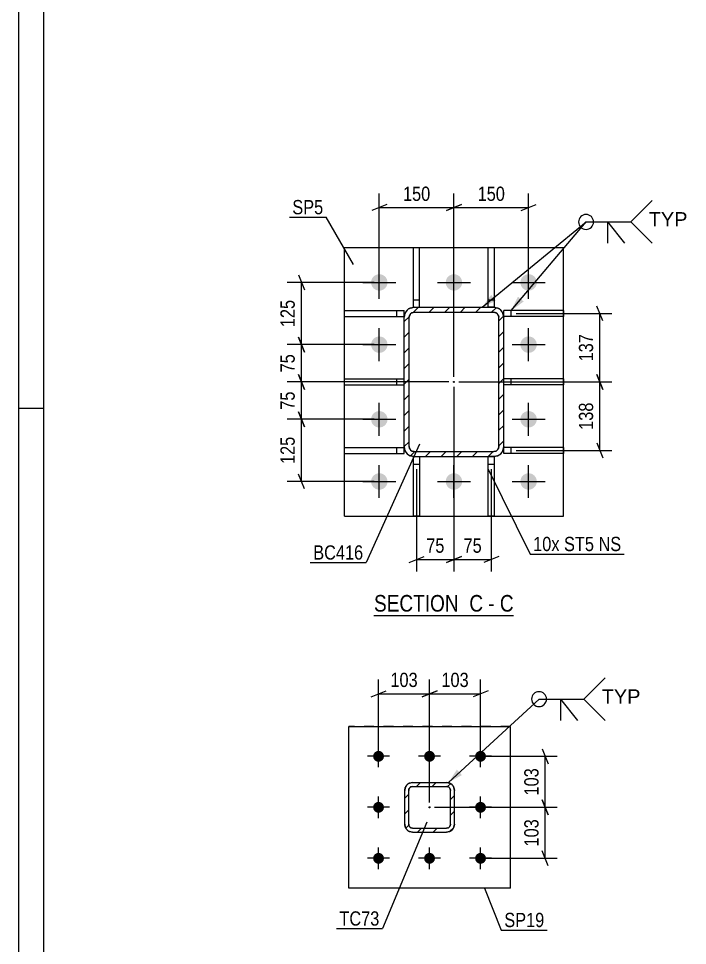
# Model space of a CAD drawing. Header units: millimetres. Extents: x 0 to 1189, y 0 to 841.
# Drawn here: x 0 to 134.4, y 190.1 to 376.4 of the extents above; entities that cross this region are included whole.
import ezdxf

# ---------------------------------------------------------------- set-up
doc = ezdxf.new("R2010")
doc.units = ezdxf.units.MM
doc.linetypes.add('DXK_LINE_DOT2', pattern=[3.9198, 1.9599, -1.9599])
doc.linetypes.add('DXK_LINE_DOT3', pattern=[5.9187, 2.979, -0.9799, 0.9799, -0.9799])
doc.styles.add('Arial', font='ARIAL.TTF', dxfattribs={"height": 0.2})
doc.styles.add('Arial Narrow', font='ARIALN.TTF', dxfattribs={"height": 0.2})

# ---------------------------------------------------------------- blocks, each defined once
blk = doc.blocks.new('Unknown-761554296-1134')
at = {"color": 5, "linetype": 'Continuous'}
for p, q in [((0, 841), (0, 0)), ((5, 836), (5, 5)), ((5, 298), (0, 298))]:
    blk.add_line(p, q, dxfattribs=at)
blk = doc.blocks.new('Unknown-761554296-14 - 1249')
at = {"color": 6, "linetype": 'Continuous'}
blk.add_line((71.43, 256.44), (99.5, 256.44), dxfattribs=at)
at = {"color": 0, "linetype": 'Continuous'}
for points in [[(89.54, 257.19), (89.54, 260.69), (71.43, 260.69), (71.43, 257.19)], [(93.35, 257.19), (93.35, 260.69), (90.59, 260.69), (90.59, 257.19)], [(95.68, 257.19), (95.68, 260.69), (94.4, 260.69), (94.4, 257.19)], [(99.5, 257.19), (99.5, 260.69), (96.73, 260.69), (96.73, 257.19)]]:
    blk.add_wipeout(points, dxfattribs=at)
at = {"color": 7, "linetype": 'Continuous', "style": 'Arial Narrow'}
for s, p in [('SECTION ', (71.43, 257.19)), ('C', (90.59, 257.19)), ('C', (96.73, 257.19)), ('-', (94.4, 257.19))]:
    blk.add_text(s, height=3.34, dxfattribs=at).set_placement(p)
blk = doc.blocks.new('Part-761554296-1297 - 1249')
at = {"color": 2, "linetype": 'Continuous'}
for p, q in [((94.4, 318.34), (94.4, 330.34)), ((94.4, 330.34), (95.6, 330.34)), ((95.6, 330.34), (95.6, 318.34)), ((95.6, 318.34), (95.51, 318.34))]:
    blk.add_line(p, q, dxfattribs=at)
at = {"color": 7, "linetype": 'DXK_LINE_DOT2'}
for p, q in [((94.4, 319.84), (95.6, 319.84)), ((95.6, 318.34), (94.4, 318.34))]:
    blk.add_line(p, q, dxfattribs=at)
blk = doc.blocks.new('Bolt-761554296-1272 - 1249')
at = {"linetype": 'Continuous'}
for points in [[(70.85, 323.34, -1), (74.15, 323.34, -1)], [(85.85, 323.34, -1), (89.15, 323.34, -1)], [(100.85, 323.34, -1), (104.15, 323.34, -1)], [(70.85, 310.84, -1), (74.15, 310.84, -1)], [(100.85, 310.84, -1), (104.15, 310.84, -1)], [(70.85, 295.84, -1), (74.15, 295.84, -1)], [(100.85, 295.84, -1), (104.15, 295.84, -1)], [(70.85, 283.34, -1), (74.15, 283.34, -1)], [(85.85, 283.34, -1), (89.15, 283.34, -1)], [(100.85, 283.34, -1), (104.15, 283.34, -1)]]:
    blk.add_hatch(color=1, dxfattribs=at).paths.add_polyline_path(points)
at = {"color": 1, "linetype": 'Continuous'}
for p, q in [((72.5, 320.04), (72.5, 326.64)), ((87.5, 320.04), (87.5, 326.64)), ((102.5, 320.04), (102.5, 326.64)), ((69.2, 323.34), (75.8, 323.34)), ((84.2, 323.34), (90.8, 323.34)), ((99.2, 323.34), (105.8, 323.34)), ((72.5, 307.54), (72.5, 314.14)), ((102.5, 307.54), (102.5, 314.14)), ((69.2, 310.84), (75.8, 310.84)), ((99.2, 310.84), (105.8, 310.84)), ((72.5, 292.54), (72.5, 299.14)), ((102.5, 292.54), (102.5, 299.14)), ((69.2, 295.84), (75.8, 295.84)), ((99.2, 295.84), (105.8, 295.84)), ((72.5, 280.04), (72.5, 286.64)), ((87.5, 280.04), (87.5, 286.64)), ((102.5, 280.04), (102.5, 286.64)), ((69.2, 283.34), (75.8, 283.34)), ((84.2, 283.34), (90.8, 283.34)), ((99.2, 283.34), (105.8, 283.34))]:
    blk.add_line(p, q, dxfattribs=at)
blk = doc.blocks.new('Part-761554296-1307 - 1249')
at = {"color": 2, "linetype": 'Continuous'}
for p, q in [((65.5, 302.74), (65.5, 303.94)), ((65.5, 303.94), (77.5, 303.94)), ((65.5, 302.74), (77.5, 302.74))]:
    blk.add_line(p, q, dxfattribs=at)
at = {"color": 7, "linetype": 'DXK_LINE_DOT2'}
for p, q in [((76, 302.74), (76, 303.94)), ((77.5, 302.74), (77.5, 303.94))]:
    blk.add_line(p, q, dxfattribs=at)
blk = doc.blocks.new('Part-761554296-1292 - 1249')
at = {"color": 2, "linetype": 'Continuous'}
for p, q in [((79.4, 276.34), (79.4, 288.34)), ((79.4, 288.34), (79.51, 288.34)), ((80.6, 288.34), (80.6, 276.34)), ((80.6, 276.34), (79.4, 276.34))]:
    blk.add_line(p, q, dxfattribs=at)
at = {"color": 7, "linetype": 'DXK_LINE_DOT2'}
for p, q in [((79.51, 288.34), (80.6, 288.34)), ((79.4, 286.84), (80.6, 286.84))]:
    blk.add_line(p, q, dxfattribs=at)
blk = doc.blocks.new('Part-761554296-1302 - 1249')
at = {"color": 2, "linetype": 'Continuous'}
for p, q in [((79.4, 318.34), (79.4, 330.34)), ((79.4, 330.34), (80.6, 330.34)), ((80.6, 318.34), (80.6, 330.34)), ((79.5, 318.34), (79.4, 318.34))]:
    blk.add_line(p, q, dxfattribs=at)
at = {"color": 7, "linetype": 'DXK_LINE_DOT2'}
for p, q in [((79.4, 319.84), (80.6, 319.84)), ((79.4, 318.34), (80.6, 318.34))]:
    blk.add_line(p, q, dxfattribs=at)
blk = doc.blocks.new('Part-761554296-1312 - 1249')
at = {"color": 2, "linetype": 'Continuous'}
for p, q in [((65.5, 316.49), (65.5, 317.69)), ((65.5, 317.69), (77.5, 317.69)), ((77.5, 316.49), (77.5, 317.69)), ((65.5, 316.49), (77.5, 316.49))]:
    blk.add_line(p, q, dxfattribs=at)
at = {"color": 7, "linetype": 'DXK_LINE_DOT2'}
blk.add_line((76, 316.49), (76, 317.69), dxfattribs=at)
blk = doc.blocks.new('Part-761554296-1317 - 1249')
at = {"color": 2, "linetype": 'Continuous'}
for p, q in [((65.5, 288.99), (65.5, 290.19)), ((65.5, 290.19), (77.5, 290.19)), ((65.5, 288.99), (77.5, 288.99)), ((77.5, 288.99), (77.5, 290.19))]:
    blk.add_line(p, q, dxfattribs=at)
at = {"color": 7, "linetype": 'DXK_LINE_DOT2'}
blk.add_line((76, 288.99), (76, 290.19), dxfattribs=at)
blk = doc.blocks.new('Part-761554296-1322 - 1249')
at = {"color": 2, "linetype": 'Continuous'}
for p, q in [((109.5, 303.94), (97.5, 303.94)), ((109.5, 303.94), (109.5, 302.74)), ((109.5, 302.74), (97.5, 302.74))]:
    blk.add_line(p, q, dxfattribs=at)
at = {"color": 7, "linetype": 'DXK_LINE_DOT2'}
for p, q in [((97.5, 302.74), (97.5, 303.94)), ((99, 302.74), (99, 303.94))]:
    blk.add_line(p, q, dxfattribs=at)
blk = doc.blocks.new('Part-761554296-1327 - 1249')
at = {"color": 2, "linetype": 'Continuous'}
for p, q in [((109.5, 317.69), (97.5, 317.69)), ((97.5, 316.49), (97.5, 317.69)), ((109.5, 317.69), (109.5, 316.49)), ((109.5, 316.49), (97.5, 316.49))]:
    blk.add_line(p, q, dxfattribs=at)
at = {"color": 7, "linetype": 'DXK_LINE_DOT2'}
blk.add_line((99, 316.49), (99, 317.69), dxfattribs=at)
blk = doc.blocks.new('Part-761554296-1332 - 1249')
at = {"color": 2, "linetype": 'Continuous'}
for p, q in [((109.5, 290.19), (97.5, 290.19)), ((97.5, 288.99), (97.5, 290.19)), ((109.5, 288.99), (97.5, 288.99)), ((109.5, 290.19), (109.5, 288.99))]:
    blk.add_line(p, q, dxfattribs=at)
at = {"color": 7, "linetype": 'DXK_LINE_DOT2'}
blk.add_line((99, 288.99), (99, 290.19), dxfattribs=at)
blk = doc.blocks.new('Part-761554296-1448 - 1249')
at = {"linetype": 'Continuous'}
h = blk.add_hatch(dxfattribs=at)
h.set_pattern_fill('', scale=0.7, style=0, pattern_type=0)
h.set_pattern_definition([(45, (77.5032, 290.341), (-1.57154, 1.57154), [])])
h.paths.add_polyline_path([(77.5, 316.34), (77.5, 290.34), (77.66, 289.58), (78.09, 288.93), (78.74, 288.49), (79.5, 288.34), (95.5, 288.34), (96.27, 288.49), (96.92, 288.93), (97.35, 289.58), (97.5, 290.34), (97.5, 316.34), (97.35, 317.11), (96.92, 317.76), (96.27, 318.19), (95.5, 318.34), (79.5, 318.34), (78.74, 318.19), (78.09, 317.76), (77.66, 317.11)])
h.paths.add_polyline_path([(78.8, 317.05), (79.12, 317.26), (79.5, 317.34), (95.5, 317.34), (95.89, 317.26), (96.21, 317.05), (96.43, 316.72), (96.5, 316.34), (96.5, 290.34), (96.43, 289.96), (96.21, 289.63), (95.89, 289.42), (95.5, 289.34), (79.5, 289.34), (79.12, 289.42), (78.8, 289.63), (78.58, 289.96), (78.5, 290.34), (78.5, 316.34), (78.58, 316.72)])
blk.add_hatch(color=246, dxfattribs=at).paths.add_polyline_path([(87.5, 303.24, -1), (87.5, 303.44, -1)])
at = {"color": 7, "linetype": 'DXK_LINE_DOT2'}
for p, q in [((77.5, 316.34), (77.66, 317.11)), ((78.58, 316.72), (78.5, 316.34)), ((78.74, 318.19), (79.5, 318.34)), ((79.5, 317.34), (79.12, 317.26)), ((79.5, 318.34), (95.5, 318.34)), ((79.5, 317.34), (95.5, 317.34)), ((95.5, 318.34), (96.27, 318.19)), ((95.89, 317.26), (95.5, 317.34)), ((96.5, 316.34), (96.43, 316.72)), ((97.35, 317.11), (97.5, 316.34)), ((77.5, 290.34), (77.5, 316.34)), ((78.5, 290.34), (78.5, 316.34)), ((96.5, 290.34), (96.5, 316.34)), ((97.5, 290.34), (97.5, 316.34)), ((77.66, 289.58), (77.5, 290.34)), ((78.5, 290.34), (78.58, 289.96)), ((79.12, 289.42), (79.5, 289.34)), ((79.5, 289.34), (95.5, 289.34)), ((95.5, 289.34), (95.89, 289.42)), ((96.43, 289.96), (96.5, 290.34)), ((97.5, 290.34), (97.35, 289.58)), ((79.5, 288.34), (78.74, 288.49)), ((79.5, 288.34), (95.5, 288.34)), ((96.27, 288.49), (95.5, 288.34))]:
    blk.add_line(p, q, dxfattribs=at)
at = {"color": 2, "linetype": 'Continuous'}
for p, q in [((77.66, 317.11), (77.5, 316.34)), ((78.5, 316.34), (78.58, 316.72)), ((79.5, 318.34), (78.74, 318.19)), ((79.12, 317.26), (79.5, 317.34)), ((79.5, 318.34), (95.5, 318.34)), ((79.5, 317.34), (95.5, 317.34)), ((96.27, 318.19), (95.5, 318.34)), ((95.5, 317.34), (95.89, 317.26)), ((96.43, 316.72), (96.5, 316.34)), ((97.5, 316.34), (97.35, 317.11)), ((77.5, 290.34), (77.5, 316.34)), ((78.5, 290.34), (78.5, 316.34)), ((96.5, 290.34), (96.5, 316.34)), ((97.5, 290.34), (97.5, 316.34)), ((77.5, 290.34), (77.66, 289.58)), ((78.58, 289.96), (78.5, 290.34)), ((79.5, 289.34), (79.12, 289.42)), ((79.5, 289.34), (95.5, 289.34)), ((95.89, 289.42), (95.5, 289.34)), ((96.5, 290.34), (96.43, 289.96)), ((97.35, 289.58), (97.5, 290.34)), ((78.74, 288.49), (79.5, 288.34)), ((79.5, 288.34), (95.5, 288.34)), ((95.5, 288.34), (96.27, 288.49))]:
    blk.add_line(p, q, dxfattribs=at)
at = {"color": 7, "linetype": 'DXK_LINE_DOT3'}
blk.add_line((87.5, 303.34), (87.5, 303.34), dxfattribs=at)
at = {"color": 246, "linetype": 'DXK_LINE_DOT2'}
blk.add_line((87.5, 303.34), (87.5, 303.34), dxfattribs=at)
at = {"color": 246, "linetype": 'Continuous'}
blk.add_circle((87.5, 303.34), 0.1, dxfattribs=at)
at = {"color": 7, "linetype": 'DXK_LINE_DOT2'}
for centre, radius, start, end in [((79.5, 316.34), 2, 112.5, 157.5), ((79.5, 316.34), 1, 112.5, 157.5), ((95.5, 316.34), 1, 22.5, 67.5), ((95.5, 316.34), 2, 22.5, 67.5), ((79.5, 290.34), 2, 202.5, 247.5), ((79.5, 290.34), 1, 202.5, 247.5), ((95.5, 290.34), 1, 292.5, 337.5), ((95.5, 290.34), 2, 292.5, 337.5)]:
    blk.add_arc(centre, radius, start, end, dxfattribs=at)
at = {"color": 2, "linetype": 'Continuous'}
for centre, radius, start, end in [((79.5, 316.34), 2, 112.5, 157.5), ((79.5, 316.34), 1, 112.5, 157.5), ((95.5, 316.34), 1, 22.5, 67.5), ((95.5, 316.34), 2, 22.5, 67.5), ((79.5, 290.34), 2, 202.5, 247.5), ((79.5, 290.34), 1, 202.5, 247.5), ((95.5, 290.34), 1, 292.5, 337.5), ((95.5, 290.34), 2, 292.5, 337.5)]:
    blk.add_arc(centre, radius, start, end, dxfattribs=at)
blk = doc.blocks.new('Part-761554296-1463 - 1249')
at = {"color": 2, "linetype": 'Continuous'}
for p, q in [((65.5, 276.34), (65.5, 330.34)), ((65.5, 330.34), (109.5, 330.34)), ((109.5, 276.34), (109.5, 330.34)), ((65.5, 276.34), (109.5, 276.34))]:
    blk.add_line(p, q, dxfattribs=at)
blk = doc.blocks.new('Part-761554296-1468 - 1249')
at = {"color": 2, "linetype": 'Continuous'}
for p, q in [((94.4, 276.34), (94.4, 288.34)), ((95.6, 288.34), (95.5, 288.34)), ((95.6, 288.34), (95.6, 276.34)), ((95.6, 276.34), (94.4, 276.34))]:
    blk.add_line(p, q, dxfattribs=at)
at = {"color": 7, "linetype": 'DXK_LINE_DOT2'}
for p, q in [((95.5, 288.34), (94.4, 288.34)), ((94.4, 286.84), (95.6, 286.84))]:
    blk.add_line(p, q, dxfattribs=at)
blk = doc.blocks.new('Bolt-761554296-1935 - 1914')
at = {"linetype": 'Continuous'}
for points in [[(72.35, 227.01, -1), (72.35, 229.21, -1)], [(82.6, 227.01, -1), (82.6, 229.21, -1)], [(92.85, 227.01, -1), (92.85, 229.21, -1)], [(72.35, 216.76, -1), (72.35, 218.96, -1)], [(92.85, 216.76, -1), (92.85, 218.96, -1)], [(72.35, 206.51, -1), (72.35, 208.71, -1)], [(82.6, 206.51, -1), (82.6, 208.71, -1)], [(92.85, 206.51, -1), (92.85, 208.71, -1)]]:
    blk.add_hatch(color=1, dxfattribs=at).paths.add_polyline_path(points)
at = {"color": 1, "linetype": 'Continuous'}
for p, q in [((72.35, 225.91), (72.35, 230.31)), ((82.6, 225.91), (82.6, 230.31)), ((92.85, 225.91), (92.85, 230.31)), ((74.55, 228.11), (70.15, 228.11)), ((84.8, 228.11), (80.4, 228.11)), ((95.05, 228.11), (90.65, 228.11)), ((72.35, 215.66), (72.35, 220.06)), ((92.85, 215.66), (92.85, 220.06)), ((74.55, 217.86), (70.15, 217.86)), ((95.05, 217.86), (90.65, 217.86)), ((72.35, 205.41), (72.35, 209.81)), ((82.6, 205.41), (82.6, 209.81)), ((92.85, 205.41), (92.85, 209.81)), ((74.55, 207.61), (70.15, 207.61)), ((84.8, 207.61), (80.4, 207.61)), ((95.05, 207.61), (90.65, 207.61))]:
    blk.add_line(p, q, dxfattribs=at)
blk = doc.blocks.new('Part-761554296-2064 - 1914')
at = {"color": 2, "linetype": 'Continuous'}
for p, q in [((66.35, 234.11), (98.85, 234.11)), ((66.35, 201.61), (66.35, 234.11)), ((98.85, 201.61), (98.85, 234.11)), ((98.85, 201.61), (66.35, 201.61))]:
    blk.add_line(p, q, dxfattribs=at)
at = {"color": 7, "linetype": 'DXK_LINE_DOT2'}
for p, q in [((98.85, 234.11), (66.35, 234.11)), ((98.85, 201.61), (66.35, 201.61))]:
    blk.add_line(p, q, dxfattribs=at)
blk = doc.blocks.new('Part-761554296-1973 - 1914')
at = {"linetype": 'Continuous'}
h = blk.add_hatch(dxfattribs=at)
h.set_pattern_fill('', scale=0.7, style=0, pattern_type=0)
h.set_pattern_definition([(45, (86.6078, 212.981), (-1.57154, 1.57154), [])])
h.paths.add_polyline_path([(86, 212.86), (86.61, 212.98), (87.13, 213.33), (87.47, 213.85), (87.6, 214.46), (87.6, 221.26), (87.47, 221.87), (87.13, 222.39), (86.61, 222.74), (86, 222.86), (79.2, 222.86), (78.58, 222.74), (78.06, 222.39), (77.72, 221.87), (77.6, 221.26), (77.6, 214.46), (77.72, 213.85), (78.06, 213.33), (78.58, 212.98), (79.2, 212.86)])
h.paths.add_polyline_path([(79.2, 213.66), (78.89, 213.72), (78.63, 213.89), (78.46, 214.15), (78.4, 214.46), (78.4, 221.26), (78.46, 221.57), (78.63, 221.82), (78.89, 222), (79.2, 222.06), (86, 222.06), (86.3, 222), (86.56, 221.82), (86.73, 221.57), (86.8, 221.26), (86.8, 214.46), (86.73, 214.15), (86.56, 213.89), (86.3, 213.72), (86, 213.66)])
blk.add_hatch(color=30, dxfattribs=at).paths.add_polyline_path([(82.6, 217.76, -1), (82.6, 217.96, -1)])
at = {"color": 7, "linetype": 'DXK_LINE_DOT2'}
for p, q in [((77.6, 221.26), (77.72, 221.87)), ((78.58, 222.74), (79.2, 222.86)), ((79.2, 222.06), (78.89, 222)), ((79.2, 222.86), (86, 222.86)), ((79.2, 222.06), (86, 222.06)), ((86, 222.86), (86.61, 222.74)), ((86.3, 222), (86, 222.06)), ((87.47, 221.87), (87.6, 221.26)), ((77.6, 214.46), (77.6, 221.26)), ((78.46, 221.57), (78.4, 221.26)), ((78.4, 214.46), (78.4, 221.26)), ((86.8, 221.26), (86.73, 221.57)), ((86.8, 214.46), (86.8, 221.26)), ((87.6, 214.46), (87.6, 221.26)), ((77.72, 213.85), (77.6, 214.46)), ((78.4, 214.46), (78.46, 214.15)), ((86.73, 214.15), (86.8, 214.46)), ((87.6, 214.46), (87.47, 213.85)), ((79.2, 212.86), (78.58, 212.98)), ((78.89, 213.72), (79.2, 213.66)), ((79.2, 213.66), (86, 213.66)), ((79.2, 212.86), (86, 212.86)), ((86, 213.66), (86.3, 213.72)), ((86.61, 212.98), (86, 212.86))]:
    blk.add_line(p, q, dxfattribs=at)
at = {"color": 2, "linetype": 'Continuous'}
for p, q in [((77.72, 221.87), (77.6, 221.26)), ((79.2, 222.86), (78.58, 222.74)), ((78.89, 222), (79.2, 222.06)), ((79.2, 222.86), (79.2, 222.86)), ((79.2, 222.86), (86, 222.86)), ((79.2, 222.06), (79.2, 222.06)), ((79.2, 222.06), (86, 222.06)), ((86, 222.86), (86, 222.86)), ((86.61, 222.74), (86, 222.86)), ((86, 222.06), (86, 222.06)), ((86, 222.06), (86.3, 222)), ((87.6, 221.26), (87.47, 221.87)), ((77.6, 221.26), (77.6, 221.26)), ((77.6, 214.46), (77.6, 221.26)), ((78.4, 221.26), (78.46, 221.57)), ((78.4, 221.26), (78.4, 221.26)), ((78.4, 214.46), (78.4, 221.26)), ((86.73, 221.57), (86.8, 221.26)), ((86.8, 221.26), (86.8, 221.26)), ((86.8, 214.46), (86.8, 221.26)), ((87.6, 221.26), (87.6, 221.26)), ((87.6, 214.46), (87.6, 221.26)), ((77.6, 214.46), (77.6, 214.46)), ((77.6, 214.46), (77.72, 213.85)), ((78.4, 214.46), (78.4, 214.46)), ((78.46, 214.15), (78.4, 214.46)), ((86.8, 214.46), (86.73, 214.15)), ((86.8, 214.46), (86.8, 214.46)), ((87.47, 213.85), (87.6, 214.46)), ((87.6, 214.46), (87.6, 214.46)), ((78.58, 212.98), (79.2, 212.86)), ((79.2, 213.66), (78.89, 213.72)), ((79.2, 213.66), (79.2, 213.66)), ((79.2, 213.66), (86, 213.66)), ((79.2, 212.86), (79.2, 212.86)), ((79.2, 212.86), (86, 212.86)), ((86.3, 213.72), (86, 213.66)), ((86, 213.66), (86, 213.66)), ((86, 212.86), (86.61, 212.98)), ((86, 212.86), (86, 212.86))]:
    blk.add_line(p, q, dxfattribs=at)
at = {"color": 7, "linetype": 'DXK_LINE_DOT3'}
blk.add_line((82.6, 217.86), (82.6, 217.86), dxfattribs=at)
at = {"color": 30, "linetype": 'DXK_LINE_DOT3'}
blk.add_line((82.6, 217.86), (82.6, 217.86), dxfattribs=at)
at = {"color": 30, "linetype": 'Continuous'}
blk.add_circle((82.6, 217.86), 0.1, dxfattribs=at)
at = {"color": 7, "linetype": 'DXK_LINE_DOT2'}
for centre, radius, start, end in [((79.2, 221.26), 1.6, 112.5, 157.5), ((79.2, 221.26), 0.8, 112.5, 157.5), ((86, 221.26), 0.8, 22.5, 67.5), ((86, 221.26), 1.6, 22.5, 67.5), ((79.2, 214.46), 1.6, 202.5, 247.5), ((79.2, 214.46), 0.8, 202.5, 247.5), ((86, 214.46), 0.8, 292.5, 337.5), ((86, 214.46), 1.6, 292.5, 337.5)]:
    blk.add_arc(centre, radius, start, end, dxfattribs=at)
at = {"color": 2, "linetype": 'Continuous'}
for centre, radius, start, end in [((79.2, 221.26), 1.6, 112.5, 157.5), ((79.2, 221.26), 0.8, 112.5, 157.5), ((86, 221.26), 0.8, 22.5, 67.5), ((86, 221.26), 1.6, 22.5, 67.5), ((79.2, 214.46), 1.6, 202.5, 247.5), ((79.2, 214.46), 0.8, 202.5, 247.5), ((86, 214.46), 0.8, 292.5, 337.5), ((86, 214.46), 1.6, 292.5, 337.5)]:
    blk.add_arc(centre, radius, start, end, dxfattribs=at)
blk = doc.blocks.new('StraightDimension-761554296-9426 - 1249')
at = {"color": 7, "linetype": 'Continuous'}
for p, q in [((56.25, 312.34), (57.45, 309.34)), ((71.5, 310.84), (54, 310.84)), ((56.85, 303.34), (56.85, 310.84)), ((57.45, 301.84), (56.25, 304.84)), ((86.5, 303.34), (54, 303.34))]:
    blk.add_line(p, q, dxfattribs=at)
at = {"color": 0}
blk.add_wipeout([(56.1, 309.52), (51.9, 309.52), (51.9, 304.66), (56.1, 304.66)], dxfattribs=at)
at = {"color": 3, "style": 'Arial Narrow'}
blk.add_text('75', height=2.863, rotation=90.0002, dxfattribs=at).set_placement((55.5, 305.26))
blk = doc.blocks.new('StraightDimension-761554296-1611 - 1249')
at = {"color": 7, "linetype": 'Continuous'}
for p, q in [((87.5, 302.34), (87.5, 265.27)), ((95, 285.84), (95, 265.27)), ((86, 267.07), (89, 268.27)), ((96.5, 268.27), (93.5, 267.07)), ((87.5, 267.67), (95, 267.67))]:
    blk.add_line(p, q, dxfattribs=at)
at = {"color": 0}
blk.add_wipeout([(93.68, 268.42), (93.68, 272.62), (88.83, 272.62), (88.83, 268.42)], dxfattribs=at)
at = {"color": 3, "style": 'Arial Narrow'}
blk.add_text('75', height=2.863, dxfattribs=at).set_placement((89.43, 269.02))
blk = doc.blocks.new('StraightDimension-761554296-9425 - 1249')
at = {"color": 7, "linetype": 'Continuous'}
for p, q in [((56.25, 324.84), (57.45, 321.84)), ((71.5, 323.34), (54, 323.34)), ((56.85, 310.84), (56.85, 323.34)), ((57.45, 309.34), (56.25, 312.34)), ((71.5, 310.84), (54, 310.84))]:
    blk.add_line(p, q, dxfattribs=at)
at = {"color": 0}
blk.add_wipeout([(56.1, 320.43), (51.9, 320.43), (51.9, 313.75), (56.1, 313.75)], dxfattribs=at)
at = {"color": 3, "style": 'Arial Narrow'}
blk.add_text('125', height=2.863, rotation=90.0002, dxfattribs=at).set_placement((55.5, 314.35))
blk = doc.blocks.new('StraightDimension-761554296-9427 - 1249')
at = {"color": 7, "linetype": 'Continuous'}
for p, q in [((56.25, 304.84), (57.45, 301.84)), ((86.5, 303.34), (54, 303.34)), ((56.85, 295.84), (56.85, 303.34)), ((57.45, 294.34), (56.25, 297.34)), ((71.5, 295.84), (54, 295.84))]:
    blk.add_line(p, q, dxfattribs=at)
at = {"color": 0}
blk.add_wipeout([(56.1, 302.02), (51.9, 302.02), (51.9, 297.16), (56.1, 297.16)], dxfattribs=at)
at = {"color": 3, "style": 'Arial Narrow'}
blk.add_text('75', height=2.863, rotation=90.0002, dxfattribs=at).set_placement((55.5, 297.76))
blk = doc.blocks.new('StraightDimension-761554296-9428 - 1249')
at = {"color": 7, "linetype": 'Continuous'}
for p, q in [((56.25, 297.34), (57.45, 294.34)), ((71.5, 295.84), (54, 295.84)), ((56.85, 283.34), (56.85, 295.84)), ((71.5, 283.34), (54, 283.34)), ((57.45, 281.84), (56.25, 284.84))]:
    blk.add_line(p, q, dxfattribs=at)
at = {"color": 0}
blk.add_wipeout([(56.1, 292.93), (51.9, 292.93), (51.9, 286.25), (56.1, 286.25)], dxfattribs=at)
at = {"color": 3, "style": 'Arial Narrow'}
blk.add_text('125', height=2.863, rotation=90.0002, dxfattribs=at).set_placement((55.5, 286.85))
blk = doc.blocks.new('StraightDimension-761554296-1626 - 1249')
at = {"color": 7, "linetype": 'Continuous'}
for p, q in [((87.5, 302.34), (87.5, 265.27)), ((80, 285.84), (80, 265.27)), ((78.5, 267.07), (81.5, 268.27)), ((89, 268.27), (86, 267.07)), ((80, 267.67), (87.5, 267.67))]:
    blk.add_line(p, q, dxfattribs=at)
at = {"color": 0}
blk.add_wipeout([(86.18, 268.42), (86.18, 272.62), (81.33, 272.62), (81.33, 268.42)], dxfattribs=at)
at = {"color": 3, "style": 'Arial Narrow'}
blk.add_text('75', height=2.863, dxfattribs=at).set_placement((81.93, 269.02))
blk = doc.blocks.new('StraightDimension-761554296-9569 - 1249')
at = {"color": 7, "linetype": 'Continuous'}
for p, q in [((117.42, 301.84), (116.22, 304.84)), ((88.5, 303.34), (119.22, 303.34)), ((116.82, 289.59), (116.82, 303.34)), ((116.22, 291.09), (117.42, 288.09)), ((100, 289.59), (119.22, 289.59))]:
    blk.add_line(p, q, dxfattribs=at)
at = {"color": 0}
blk.add_wipeout([(116.07, 299.81), (111.87, 299.81), (111.87, 293.12), (116.07, 293.12)], dxfattribs=at)
at = {"color": 3, "style": 'Arial Narrow'}
blk.add_text('138', height=2.863, rotation=90.0002, dxfattribs=at).set_placement((115.47, 293.72))
blk = doc.blocks.new('StraightDimension-761554296-1477 - 1249')
at = {"color": 7, "linetype": 'Continuous'}
for p, q in [((87.5, 304.34), (87.5, 341.23)), ((102.5, 324.34), (102.5, 341.23)), ((89, 338.98), (86, 337.78)), ((87.5, 338.38), (102.5, 338.38)), ((101, 337.78), (104, 338.98))]:
    blk.add_line(p, q, dxfattribs=at)
at = {"color": 0}
blk.add_wipeout([(98.35, 339.13), (98.35, 343.33), (91.66, 343.33), (91.66, 339.13)], dxfattribs=at)
at = {"color": 3, "style": 'Arial Narrow'}
blk.add_text('150', height=2.863, dxfattribs=at).set_placement((92.26, 339.73))
blk = doc.blocks.new('StraightDimension-761554296-1478 - 1249')
at = {"color": 7, "linetype": 'Continuous'}
for p, q in [((72.5, 324.34), (72.5, 341.23)), ((87.5, 304.34), (87.5, 341.23)), ((74, 338.98), (71, 337.78)), ((72.5, 338.38), (87.5, 338.38)), ((86, 337.78), (89, 338.98))]:
    blk.add_line(p, q, dxfattribs=at)
at = {"color": 0}
blk.add_wipeout([(83.35, 339.13), (83.35, 343.33), (76.66, 343.33), (76.66, 339.13)], dxfattribs=at)
at = {"color": 3, "style": 'Arial Narrow'}
blk.add_text('150', height=2.863, dxfattribs=at).set_placement((77.26, 339.73))
blk = doc.blocks.new('StraightDimension-761554296-9568 - 1249')
at = {"color": 7, "linetype": 'Continuous'}
for p, q in [((117.42, 315.59), (116.22, 318.59)), ((100, 317.09), (119.22, 317.09)), ((116.82, 303.34), (116.82, 317.09)), ((116.22, 304.84), (117.42, 301.84)), ((88.5, 303.34), (119.22, 303.34))]:
    blk.add_line(p, q, dxfattribs=at)
at = {"color": 0}
blk.add_wipeout([(116.07, 313.56), (111.87, 313.56), (111.87, 306.87), (116.07, 306.87)], dxfattribs=at)
at = {"color": 3, "style": 'Arial Narrow'}
blk.add_text('137', height=2.863, rotation=90.0002, dxfattribs=at).set_placement((115.47, 307.47))
blk = doc.blocks.new('StraightDimension-761554296-2090 - 1914')
at = {"color": 7, "linetype": 'Continuous'}
for p, q in [((82.6, 218.86), (82.6, 243.54)), ((92.85, 229.11), (92.85, 243.54)), ((81.1, 240.09), (84.1, 241.29)), ((82.6, 240.69), (92.85, 240.69)), ((94.35, 241.29), (91.35, 240.09))]:
    blk.add_line(p, q, dxfattribs=at)
at = {"color": 0}
blk.add_wipeout([(91.06, 241.44), (91.06, 245.64), (84.38, 245.64), (84.38, 241.44)], dxfattribs=at)
at = {"color": 3, "style": 'Arial Narrow'}
blk.add_text('103', height=2.863, dxfattribs=at).set_placement((84.98, 242.04))
blk = doc.blocks.new('StraightDimension-761554296-2091 - 1914')
at = {"color": 7, "linetype": 'Continuous'}
for p, q in [((72.35, 229.11), (72.35, 243.54)), ((82.6, 218.86), (82.6, 243.54)), ((70.85, 240.09), (73.85, 241.29)), ((72.35, 240.69), (82.6, 240.69)), ((84.1, 241.29), (81.1, 240.09))]:
    blk.add_line(p, q, dxfattribs=at)
at = {"color": 0}
blk.add_wipeout([(80.81, 241.44), (80.81, 245.64), (74.13, 245.64), (74.13, 241.44)], dxfattribs=at)
at = {"color": 3, "style": 'Arial Narrow'}
blk.add_text('103', height=2.863, dxfattribs=at).set_placement((74.73, 242.04))
blk = doc.blocks.new('StraightDimension-761554296-2131 - 1914')
at = {"color": 7, "linetype": 'Continuous'}
for p, q in [((105.25, 229.61), (106.45, 226.61)), ((93.85, 228.11), (108.25, 228.11)), ((105.85, 217.86), (105.85, 228.11)), ((106.45, 216.36), (105.25, 219.36)), ((83.6, 217.86), (108.25, 217.86))]:
    blk.add_line(p, q, dxfattribs=at)
at = {"color": 0}
blk.add_wipeout([(105.1, 226.33), (100.9, 226.33), (100.9, 219.64), (105.1, 219.64)], dxfattribs=at)
at = {"color": 3, "style": 'Arial Narrow'}
blk.add_text('103', height=2.863, rotation=90.0002, dxfattribs=at).set_placement((104.5, 220.24))
blk = doc.blocks.new('StraightDimension-761554296-2132 - 1914')
at = {"color": 7, "linetype": 'Continuous'}
for p, q in [((105.25, 219.36), (106.45, 216.36)), ((83.6, 217.86), (108.25, 217.86)), ((105.85, 207.61), (105.85, 217.86)), ((106.45, 206.11), (105.25, 209.11)), ((93.85, 207.61), (108.25, 207.61))]:
    blk.add_line(p, q, dxfattribs=at)
at = {"color": 0}
blk.add_wipeout([(105.1, 216.08), (100.9, 216.08), (100.9, 209.39), (105.1, 209.39)], dxfattribs=at)
at = {"color": 3, "style": 'Arial Narrow'}
blk.add_text('103', height=2.863, rotation=90.0002, dxfattribs=at).set_placement((104.5, 209.99))
blk = doc.blocks.new('Mark-761554296-1444 - 1249')
at = {"color": 0}
blk.add_wipeout([(69.27, 267.64), (69.27, 270.64), (59.22, 270.64), (59.22, 267.64)], dxfattribs=at)
blk.add_wipeout([(69.27, 267.64), (69.27, 270.64), (59.22, 270.64), (59.22, 267.64)], dxfattribs=at)
at = {"color": 30, "linetype": 'Continuous'}
for p in [(80.56, 290.86), (58.62, 267.04)]:
    blk.add_line(p, (69.87, 267.04), dxfattribs=at)
at = {"color": 3, "style": 'Arial Narrow'}
blk.add_text('BC416', height=2.863, dxfattribs=at).set_placement((59.22, 267.64))
blk = doc.blocks.new('Mark-761554296-1459 - 1249')
at = {"color": 0}
blk.add_wipeout([(61.24, 337.04), (61.24, 340.04), (55.02, 340.04), (55.02, 337.04)], dxfattribs=at)
blk.add_wipeout([(61.24, 337.04), (61.24, 340.04), (55.02, 340.04), (55.02, 337.04)], dxfattribs=at)
at = {"color": 30, "linetype": 'Continuous'}
for p in [(54.42, 336.44), (67.34, 326.91)]:
    blk.add_line(p, (61.84, 336.44), dxfattribs=at)
at = {"color": 3, "style": 'Arial Narrow'}
blk.add_text('SP5', height=2.863, dxfattribs=at).set_placement((55.02, 337.04))
blk = doc.blocks.new('WeldMark-761554296-1639 - 1249')
at = {"linetype": 'Continuous'}
for points in [[(95.93, 319.66), (93.14, 318.34), (94.98, 320.82)], [(101.51, 319.5), (99, 317.69), (100.37, 320.47)]]:
    blk.add_hatch(color=30, dxfattribs=at).paths.add_polyline_path(points)
at = {"color": 30, "linetype": 'Continuous'}
for p, q in [((93.14, 318.34), (114.05, 335.5)), ((99, 317.69), (114.05, 335.5)), ((114.05, 335.5), (123.05, 335.5))]:
    blk.add_line(p, q, dxfattribs=at)
at = {"color": 3, "linetype": 'Continuous'}
for q in [(121.77, 331.21), (118.34, 331.21)]:
    blk.add_line((118.34, 335.5), q, dxfattribs=at)
for start, end in [(90, 270), (270, 90)]:
    blk.add_arc((114.05, 335.5), 1.5, start, end, dxfattribs=at)
at = {"color": 0, "linetype": 'Continuous'}
blk.add_wipeout([(134.43, 334.6), (134.43, 337.6), (126.65, 337.6), (126.65, 334.6)], dxfattribs=at)
blk.add_wipeout([(134.43, 334.6), (134.43, 337.6), (126.65, 337.6), (126.65, 334.6)], dxfattribs=at)
at = {"color": 3, "linetype": 'Continuous'}
for q in [(127.34, 339.78), (127.34, 331.21)]:
    blk.add_line((123.05, 335.5), q, dxfattribs=at)
at = {"color": 3, "linetype": 'Continuous', "style": 'Arial'}
blk.add_text('TYP', height=2.865, dxfattribs=at).set_placement((126.65, 334.6))
blk = doc.blocks.new('MarkSet-761554296-1690 - 1249')
at = {"color": 0}
blk.add_wipeout([(108.72, 269.35), (108.72, 272.35), (103.42, 272.35), (103.42, 269.35)], dxfattribs=at)
blk.add_wipeout([(108.72, 269.35), (108.72, 272.35), (103.42, 272.35), (103.42, 269.35)], dxfattribs=at)
at = {"color": 30, "linetype": 'Continuous'}
blk.add_line((94.4, 285.79), (102.82, 268.75), dxfattribs=at)
at = {"color": 3, "style": 'Arial Narrow'}
blk.add_text('10x', height=2.863, dxfattribs=at).set_placement((103.42, 269.35))
at = {"color": 0}
blk.add_wipeout([(115.65, 269.35), (115.65, 272.35), (109.62, 272.35), (109.62, 269.35)], dxfattribs=at)
blk.add_wipeout([(115.65, 269.35), (115.65, 272.35), (109.62, 272.35), (109.62, 269.35)], dxfattribs=at)
at = {"color": 3, "style": 'Arial Narrow'}
blk.add_text('ST5', height=2.863, dxfattribs=at).set_placement((109.62, 269.35))
at = {"color": 0}
blk.add_wipeout([(121.12, 269.35), (121.12, 272.35), (116.55, 272.35), (116.55, 269.35)], dxfattribs=at)
blk.add_wipeout([(121.12, 269.35), (121.12, 272.35), (116.55, 272.35), (116.55, 269.35)], dxfattribs=at)
at = {"color": 30, "linetype": 'Continuous'}
blk.add_line((102.82, 268.75), (121.72, 268.75), dxfattribs=at)
at = {"color": 3, "style": 'Arial Narrow'}
blk.add_text('NS', height=2.863, dxfattribs=at).set_placement((116.55, 269.35))
blk = doc.blocks.new('Mark-761554296-2060 - 1914')
at = {"color": 0}
blk.add_wipeout([(105.66, 193.79), (105.66, 196.79), (97.62, 196.79), (97.62, 193.79)], dxfattribs=at)
blk.add_wipeout([(105.66, 193.79), (105.66, 196.79), (97.62, 196.79), (97.62, 193.79)], dxfattribs=at)
at = {"color": 30, "linetype": 'Continuous'}
for p, q in [((93.64, 201.61), (97.02, 193.19)), ((97.02, 193.19), (106.26, 193.19))]:
    blk.add_line(p, q, dxfattribs=at)
at = {"color": 3, "style": 'Arial Narrow'}
blk.add_text('SP19', height=2.863, dxfattribs=at).set_placement((97.62, 193.79))
blk = doc.blocks.new('Mark-761554296-1969 - 1914')
at = {"color": 0}
blk.add_wipeout([(72.52, 194.09), (72.52, 197.09), (64.48, 197.09), (64.48, 194.09)], dxfattribs=at)
blk.add_wipeout([(72.52, 194.09), (72.52, 197.09), (64.48, 197.09), (64.48, 194.09)], dxfattribs=at)
at = {"color": 30, "linetype": 'Continuous'}
for p in [(82.04, 214.86), (63.88, 193.49)]:
    blk.add_line(p, (73.12, 193.49), dxfattribs=at)
at = {"color": 3, "style": 'Arial Narrow'}
blk.add_text('TC73', height=2.863, dxfattribs=at).set_placement((64.48, 194.09))
blk = doc.blocks.new('WeldMark-761554296-2167 - 1914')
at = {"linetype": 'Continuous'}
blk.add_hatch(color=30, dxfattribs=at).paths.add_polyline_path([(89.11, 224.34), (86.4, 222.86), (88.1, 225.44)])
at = {"color": 30, "linetype": 'Continuous'}
for p, q in [((86.4, 222.86), (104.6, 239.6)), ((104.6, 239.6), (113.6, 239.6))]:
    blk.add_line(p, q, dxfattribs=at)
at = {"color": 3, "linetype": 'Continuous'}
for q in [(112.31, 235.31), (108.88, 235.31)]:
    blk.add_line((108.88, 239.6), q, dxfattribs=at)
for start, end in [(90, 270), (270, 90)]:
    blk.add_arc((104.6, 239.6), 1.5, start, end, dxfattribs=at)
at = {"color": 0, "linetype": 'Continuous'}
blk.add_wipeout([(124.97, 238.7), (124.97, 241.7), (117.2, 241.7), (117.2, 238.7)], dxfattribs=at)
blk.add_wipeout([(124.97, 238.7), (124.97, 241.7), (117.2, 241.7), (117.2, 238.7)], dxfattribs=at)
at = {"color": 3, "linetype": 'Continuous'}
for q in [(117.88, 243.89), (117.88, 235.31)]:
    blk.add_line((113.6, 239.6), q, dxfattribs=at)
at = {"color": 3, "linetype": 'Continuous', "style": 'Arial'}
blk.add_text('TYP', height=2.865, dxfattribs=at).set_placement((117.2, 238.7))

msp = doc.modelspace()

# ---------------------------------------------------------------- block references
for name in ['Unknown-761554296-1134', 'Part-761554296-1463 - 1249', 'Part-761554296-1302 - 1249', 'Part-761554296-1297 - 1249', 'Bolt-761554296-1272 - 1249', 'Part-761554296-1312 - 1249', 'Part-761554296-1448 - 1249', 'Part-761554296-1327 - 1249', 'Part-761554296-1307 - 1249', 'Part-761554296-1322 - 1249', 'Part-761554296-1317 - 1249', 'Part-761554296-1332 - 1249', 'Part-761554296-1292 - 1249', 'Part-761554296-1468 - 1249', 'Part-761554296-2064 - 1914', 'Bolt-761554296-1935 - 1914', 'Part-761554296-1973 - 1914']:
    msp.add_blockref(name, (0, 0))

# ---------------------------------------------------------------- next in the draw order: block references
for name in ['Mark-761554296-1459 - 1249', 'StraightDimension-761554296-9426 - 1249', 'Unknown-761554296-14 - 1249', 'StraightDimension-761554296-2090 - 1914', 'Mark-761554296-1969 - 1914', 'Mark-761554296-2060 - 1914']:
    msp.add_blockref(name, (0, 0))

# ---------------------------------------------------------------- next in the draw order: block references
for name in ['StraightDimension-761554296-9425 - 1249', 'StraightDimension-761554296-1611 - 1249', 'StraightDimension-761554296-2091 - 1914']:
    msp.add_blockref(name, (0, 0))

# ---------------------------------------------------------------- next in the draw order: block references
for name in ['StraightDimension-761554296-9427 - 1249', 'MarkSet-761554296-1690 - 1249', 'StraightDimension-761554296-2131 - 1914']:
    msp.add_blockref(name, (0, 0))

# ---------------------------------------------------------------- next in the draw order: block references
for name in ['StraightDimension-761554296-1626 - 1249', 'StraightDimension-761554296-9428 - 1249', 'WeldMark-761554296-2167 - 1914', 'StraightDimension-761554296-2132 - 1914']:
    msp.add_blockref(name, (0, 0))

# ---------------------------------------------------------------- next in the draw order: block references
for name in ['StraightDimension-761554296-9569 - 1249', 'Mark-761554296-1444 - 1249']:
    msp.add_blockref(name, (0, 0))

# ---------------------------------------------------------------- next in the draw order: block references
msp.add_blockref('StraightDimension-761554296-1477 - 1249', (0, 0))

# ---------------------------------------------------------------- next in the draw order: block references
msp.add_blockref('StraightDimension-761554296-1478 - 1249', (0, 0))

# ---------------------------------------------------------------- next in the draw order: block references
msp.add_blockref('StraightDimension-761554296-9568 - 1249', (0, 0))

# ---------------------------------------------------------------- next in the draw order: block references
msp.add_blockref('WeldMark-761554296-1639 - 1249', (0, 0))

doc.saveas('drawing.dxf')
